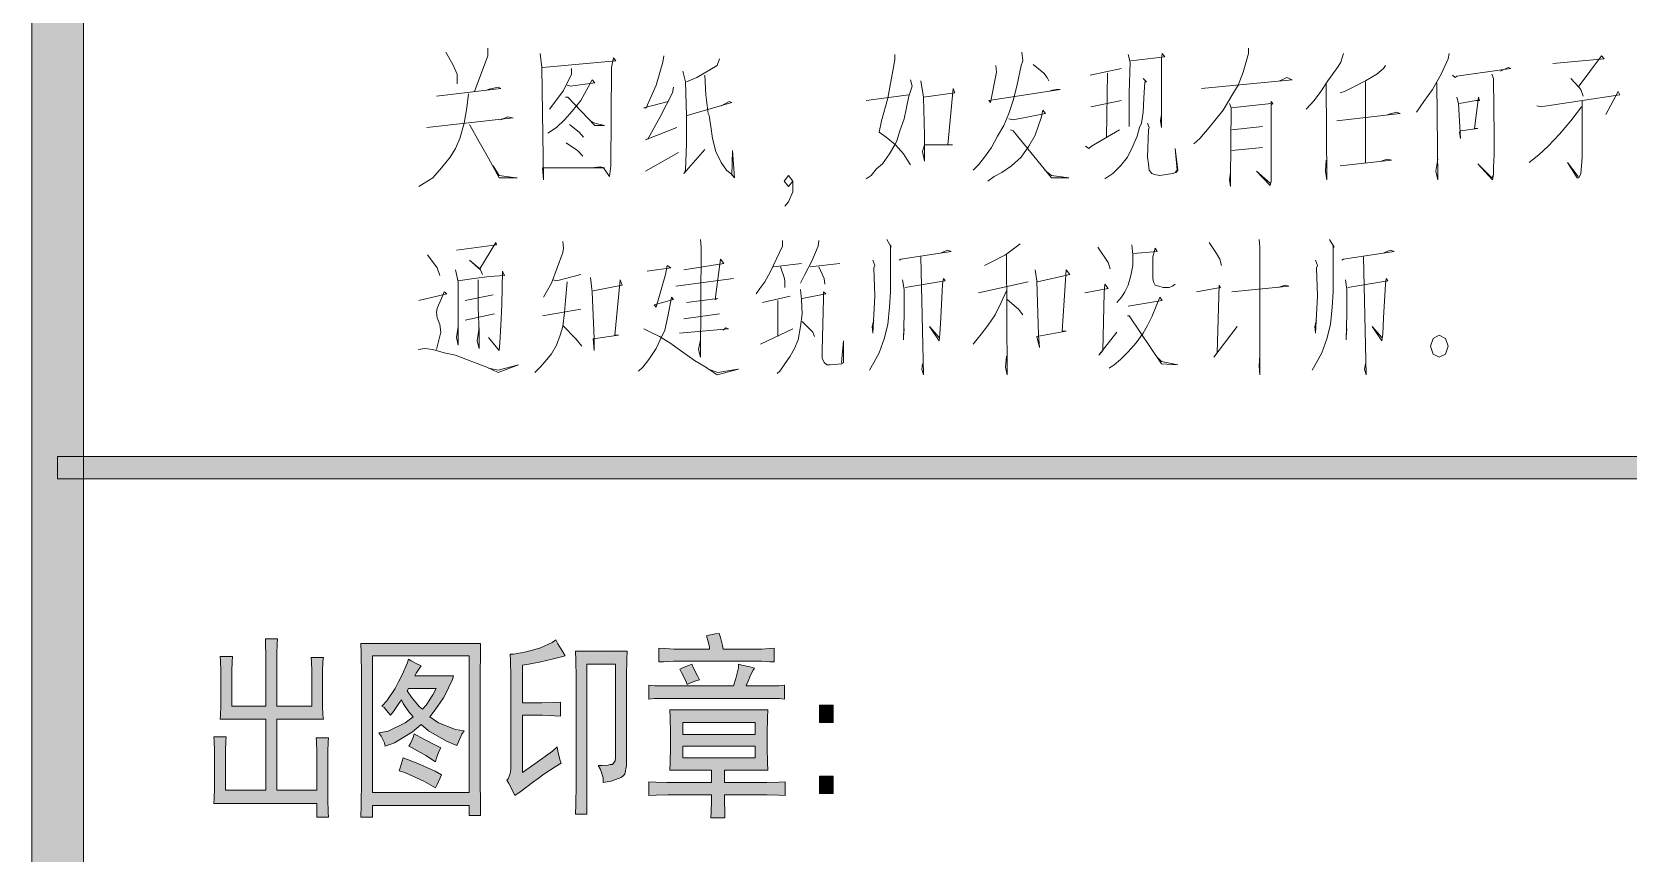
# Model space of a CAD drawing. Header units: millimetres. Extents: x 0 to 586, y 0 to 414.
# Drawn here: x 541.05 to 562.39, y 288.9 to 299.88 of the extents above; entities that cross this region are included whole.
import ezdxf

# ---------------------------------------------------------------- set-up
doc = ezdxf.new("R2010")
doc.units = ezdxf.units.MM

msp = doc.modelspace()

# ---------------------------------------------------------------- hatches: boundary and pattern name
h = msp.add_hatch(color=0)
h.dxf.hatch_style = 2
h.paths.add_polyline_path([(541.736139, 9.860139), (541.048222, 9.860139), (541.048222, 404.223361), (541.736139, 404.223361)])
h = msp.add_hatch(color=0)
h.dxf.hatch_style = 2
h.paths.add_polyline_path([(541.390417, 293.906222), (541.390417, 294.202556), (575.772139, 294.202556), (575.772139, 293.906222)])
h = msp.add_hatch(color=0)
h.dxf.hatch_style = 2
h.paths.add_polyline_path([(550.238083, 291.838944), (550.255722, 291.7825), (550.283944, 291.676667), (550.291, 291.630806), (550.749611, 291.630806), (550.802528, 291.630806), (550.915417, 291.637861), (550.971861, 291.641389), (550.971861, 291.457944), (550.915417, 291.461472), (550.806056, 291.468528), (550.756667, 291.468528), (549.694806, 291.468528), (549.627778, 291.468528), (549.493722, 291.461472), (549.43375, 291.457944), (549.43375, 291.641389), (549.511361, 291.637861), (549.638361, 291.630806), (549.68775, 291.630806), (550.107556, 291.630806), (550.107556, 291.659028), (550.086389, 291.743694), (550.06875, 291.807194), (550.1005, 291.817778), (550.188694, 291.831889)])
h = msp.add_hatch(color=0)
h.dxf.hatch_style = 2
h.paths.add_polyline_path([(543.729333, 291.5285), (543.725806, 291.461472), (543.722278, 291.338), (543.722278, 291.281556), (543.722278, 290.868806), (544.177361, 290.868806), (544.177361, 291.475583), (544.177361, 291.549667), (544.173833, 291.694306), (544.170306, 291.764861), (544.332583, 291.764861), (544.329056, 291.704889), (544.325528, 291.56025), (544.325528, 291.475583), (544.325528, 290.868806), (544.791194, 290.868806), (544.791194, 291.249806), (544.791194, 291.330944), (544.787667, 291.468528), (544.784139, 291.517917), (544.946417, 291.517917), (544.939361, 291.468528), (544.935833, 291.327417), (544.935833, 291.239222), (544.935833, 290.960528), (544.935833, 290.879389), (544.939361, 290.745333), (544.946417, 290.692417), (544.325528, 290.692417), (544.325528, 289.743444), (544.858222, 289.743444), (544.858222, 290.177361), (544.858222, 290.254972), (544.854694, 290.389028), (544.851167, 290.445472), (545.013444, 290.445472), (545.009917, 290.389028), (545.006389, 290.2585), (545.006389, 290.187944), (545.006389, 289.722278), (545.006389, 289.619972), (545.009917, 289.450639), (545.013444, 289.383611), (544.858222, 289.383611), (544.858222, 289.567056), (543.482389, 289.567056), (543.485917, 289.630556), (543.489444, 289.778722), (543.489444, 289.866917), (543.489444, 290.177361), (543.489444, 290.265556), (543.485917, 290.403139), (543.482389, 290.456056), (543.644667, 290.456056), (543.641139, 290.403139), (543.637611, 290.265556), (543.637611, 290.177361), (543.637611, 289.743444), (544.177361, 289.743444), (544.177361, 290.692417), (543.567056, 290.692417), (543.570583, 290.745333), (543.574111, 290.872333), (543.574111, 290.949944), (543.574111, 291.270972), (543.574111, 291.338), (543.570583, 291.468528), (543.567056, 291.5285)])
h = msp.add_hatch(color=0)
h.paths.add_polyline_path([(547.048972, 291.704889), (547.045444, 291.574361), (547.041917, 291.292139), (547.041917, 291.136917), (547.041917, 290.032722), (547.041917, 289.873972), (547.045444, 289.556472), (547.048972, 289.404778), (546.89375, 289.404778), (546.89375, 289.538833), (545.602583, 289.538833), (545.602583, 289.383611), (545.447361, 289.383611), (545.450889, 289.542361), (545.454417, 289.873972), (545.454417, 290.043306), (545.454417, 291.136917), (545.454417, 291.285083), (545.450889, 291.570833), (545.447361, 291.704889)])
h.paths.add_polyline_path([(546.89375, 289.711694), (546.89375, 291.539083), (545.602583, 291.539083), (545.602583, 289.711694)])
h = msp.add_hatch(color=0)
h.dxf.hatch_style = 2
h.paths.add_polyline_path([(548.124944, 290.103278), (548.047333, 290.057417), (547.895639, 289.958639), (547.818028, 289.902194), (547.743944, 289.849278), (547.588722, 289.732861), (547.507583, 289.672889), (547.479361, 289.729333), (547.426444, 289.831639), (547.398222, 289.8775), (547.415861, 289.895139), (547.444083, 289.965694), (547.451139, 290.022139), (547.451139, 291.105167), (547.451139, 291.256861), (547.447611, 291.482639), (547.444083, 291.56025), (547.486417, 291.56025), (547.634583, 291.588472), (547.740417, 291.616694), (547.849778, 291.644917), (548.005, 291.715472), (548.054389, 291.754278), (548.082611, 291.697833), (548.146111, 291.592), (548.177861, 291.539083), (548.128472, 291.524972), (548.005, 291.493222), (547.927389, 291.475583), (547.853306, 291.461472), (547.691028, 291.429722), (547.606361, 291.415611), (547.606361, 290.911139), (547.793333, 290.911139), (547.867417, 290.911139), (548.029694, 290.914667), (548.117889, 290.921722), (548.117889, 290.73475), (548.03675, 290.738278), (547.874472, 290.745333), (547.793333, 290.745333), (547.606361, 290.745333), (547.606361, 289.979806), (547.775694, 290.096222), (548.008528, 290.265556), (548.072028, 290.322), (548.079083, 290.265556), (548.107306, 290.156194)])
h = msp.add_hatch(color=0)
h.dxf.hatch_style = 2
h.paths.add_polyline_path([(549.006889, 291.602583), (549.003361, 291.493222), (548.999833, 291.2745), (548.999833, 291.168667), (548.999833, 290.166778), (548.999833, 290.075056), (548.975139, 289.958639), (548.950444, 289.933944), (548.92575, 289.912778), (548.795222, 289.866917), (548.689389, 289.84575), (548.685861, 289.90925), (548.650583, 290.022139), (548.618833, 290.075056), (548.67175, 290.075056), (548.752889, 290.078583), (548.781111, 290.085639), (548.812861, 290.089167), (548.848139, 290.135028), (548.851667, 290.177361), (548.851667, 291.426194), (548.467139, 291.426194), (548.467139, 289.422417), (548.318972, 289.422417), (548.3225, 289.552944), (548.326028, 289.821056), (548.326028, 289.962167), (548.326028, 291.136917), (548.326028, 291.249806), (548.3225, 291.482639), (548.318972, 291.602583)])
h = msp.add_hatch(color=0)
h.paths.add_polyline_path([(546.251694, 291.405028), (546.230528, 291.373278), (546.188194, 291.30625), (546.167028, 291.270972), (546.685611, 291.270972), (546.6715, 291.225111), (546.618583, 291.112222), (546.586833, 291.045194), (546.551556, 290.978167), (546.442194, 290.815889), (546.368111, 290.724167), (546.484528, 290.646556), (546.713833, 290.554833), (546.826722, 290.537194), (546.7985, 290.491333), (546.752639, 290.392556), (546.731472, 290.343167), (546.590361, 290.399611), (546.350472, 290.537194), (546.251694, 290.621861), (546.138806, 290.523083), (545.898917, 290.378444), (545.771917, 290.332583), (545.761333, 290.378444), (545.719, 290.466639), (545.68725, 290.508972), (545.810722, 290.533667), (546.040028, 290.643028), (546.145861, 290.724167), (546.089417, 290.791194), (546.011806, 290.904083), (545.990639, 290.949944), (545.955361, 290.900556), (545.881278, 290.794722), (545.842472, 290.745333), (545.81425, 290.784139), (545.757806, 290.847639), (545.726056, 290.868806), (545.793083, 290.939361), (545.905972, 291.101639), (545.951833, 291.193361), (545.997694, 291.285083), (546.064722, 291.436778), (546.082361, 291.49675), (546.121167, 291.472056), (546.205833, 291.426194)])
h.paths.add_polyline_path([(546.06825, 291.073417), (546.124694, 290.98875), (546.227, 290.86175), (546.269333, 290.826472), (546.318722, 290.879389), (546.410444, 291.016972), (546.452778, 291.105167), (546.082361, 291.105167)])
h = msp.add_hatch(color=0)
h.dxf.hatch_style = 2
h.paths.add_polyline_path([(550.809583, 291.136917), (550.887194, 291.136917), (551.038889, 291.140444), (551.112972, 291.1475), (551.112972, 290.960528), (551.038889, 290.967583), (550.887194, 290.971111), (550.809583, 290.971111), (549.596028, 290.971111), (549.521944, 290.971111), (549.373778, 290.967583), (549.299694, 290.960528), (549.299694, 291.1475), (549.377306, 291.140444), (549.525472, 291.136917), (549.596028, 291.136917), (550.432111, 291.136917), (550.460333, 291.235694), (550.495611, 291.380333), (550.499139, 291.426194), (550.541472, 291.415611), (550.647306, 291.390917), (550.710806, 291.373278), (550.693167, 291.348583), (550.661417, 291.288611), (550.647306, 291.256861), (550.633194, 291.221583), (550.6085, 291.161611), (550.601444, 291.136917)])
h = msp.add_hatch(color=0)
h.dxf.hatch_style = 2
h.paths.add_polyline_path([(549.712444, 291.362694), (549.747722, 291.380333), (549.828861, 291.408556), (549.874722, 291.426194), (549.895889, 291.373278), (549.948806, 291.270972), (549.9735, 291.218056), (549.927639, 291.203944), (549.8465, 291.172194), (549.811222, 291.158083), (549.786528, 291.214528), (549.733611, 291.316833)])
h = msp.add_hatch(color=0)
h.paths.add_polyline_path([(550.887194, 290.815889), (550.883667, 290.710056), (550.880139, 290.501917), (550.880139, 290.403139), (550.880139, 290.311417), (550.883667, 290.113861), (550.887194, 290.011556), (550.308639, 290.011556), (550.308639, 289.84575), (550.802528, 289.84575), (550.876611, 289.84575), (551.035361, 289.852806), (551.120028, 289.856333), (551.120028, 289.672889), (551.038889, 289.676417), (550.880139, 289.683472), (550.802528, 289.683472), (550.308639, 289.683472), (550.308639, 289.605861), (550.312167, 289.450639), (550.315694, 289.373028), (550.128722, 289.373028), (550.13225, 289.450639), (550.135778, 289.605861), (550.135778, 289.683472), (549.610139, 289.683472), (549.550167, 289.683472), (549.394944, 289.676417), (549.299694, 289.672889), (549.299694, 289.856333), (549.391417, 289.852806), (549.539583, 289.84575), (549.603083, 289.84575), (550.135778, 289.84575), (550.135778, 290.011556), (549.578389, 290.011556), (549.581917, 290.113861), (549.588972, 290.314944), (549.588972, 290.413722), (549.588972, 290.5125), (549.581917, 290.713583), (549.578389, 290.815889)])
h.paths.add_polyline_path([(550.717861, 290.487806), (550.717861, 290.650083), (549.75125, 290.650083), (549.75125, 290.487806)])
h.paths.add_polyline_path([(550.717861, 290.177361), (550.717861, 290.332583), (549.75125, 290.332583), (549.75125, 290.177361)])
h = msp.add_hatch(color=0)
h.dxf.hatch_style = 2
h.paths.add_polyline_path([(551.762083, 290.650083), (551.582167, 290.650083), (551.582167, 290.879389), (551.762083, 290.879389)])
h = msp.add_hatch(color=0)
h.dxf.hatch_style = 2
h.paths.add_polyline_path([(546.159972, 290.498389), (546.2905, 290.424306), (546.470417, 290.332583), (546.516278, 290.311417), (546.495111, 290.269083), (546.459833, 290.177361), (546.445722, 290.124444), (546.315194, 290.209111), (546.135278, 290.311417), (546.089417, 290.332583), (546.110583, 290.367861), (546.145861, 290.449)])
h = msp.add_hatch(color=0)
h.dxf.hatch_style = 2
h.paths.add_polyline_path([(546.011806, 290.177361), (546.184667, 290.110333), (546.438667, 289.997444), (546.523333, 289.951583), (546.505694, 289.90925), (546.466889, 289.821056), (546.445722, 289.775194), (546.286972, 289.863389), (546.043556, 289.976278), (545.958889, 290.000972), (545.973, 290.043306), (546.001222, 290.1315)])
h = msp.add_hatch(color=0)
h.dxf.hatch_style = 2
h.paths.add_polyline_path([(551.762083, 289.701111), (551.582167, 289.701111), (551.582167, 289.930417), (551.762083, 289.930417)])

# ---------------------------------------------------------------- linework, layer by layer
at = {"color": 0, "lineweight": 0}
for points in [[(541.736139, 9.860139), (541.048222, 9.860139), (541.048222, 404.223361), (541.736139, 404.223361)], [(559.985333, 295.677167), (559.953583, 295.779472), (559.868917, 295.821806), (559.787778, 295.779472), (559.7525, 295.677167), (559.787778, 295.571333), (559.868917, 295.529), (559.953583, 295.571333)], [(541.390417, 293.906222), (541.390417, 294.202556), (575.772139, 294.202556), (575.772139, 293.906222)], [(550.238083, 291.838944), (550.255722, 291.7825), (550.283944, 291.676667), (550.291, 291.630806), (550.749611, 291.630806), (550.802528, 291.630806), (550.915417, 291.637861), (550.971861, 291.641389), (550.971861, 291.457944), (550.915417, 291.461472), (550.806056, 291.468528), (550.756667, 291.468528), (549.694806, 291.468528), (549.627778, 291.468528), (549.493722, 291.461472), (549.43375, 291.457944), (549.43375, 291.641389), (549.511361, 291.637861), (549.638361, 291.630806), (549.68775, 291.630806), (550.107556, 291.630806), (550.107556, 291.659028), (550.086389, 291.743694), (550.06875, 291.807194), (550.1005, 291.817778), (550.188694, 291.831889)], [(543.729333, 291.5285), (543.725806, 291.461472), (543.722278, 291.338), (543.722278, 291.281556), (543.722278, 290.868806), (544.177361, 290.868806), (544.177361, 291.475583), (544.177361, 291.549667), (544.173833, 291.694306), (544.170306, 291.764861), (544.332583, 291.764861), (544.329056, 291.704889), (544.325528, 291.56025), (544.325528, 291.475583), (544.325528, 290.868806), (544.791194, 290.868806), (544.791194, 291.249806), (544.791194, 291.330944), (544.787667, 291.468528), (544.784139, 291.517917), (544.946417, 291.517917), (544.939361, 291.468528), (544.935833, 291.327417), (544.935833, 291.239222), (544.935833, 290.960528), (544.935833, 290.879389), (544.939361, 290.745333), (544.946417, 290.692417), (544.325528, 290.692417), (544.325528, 289.743444), (544.858222, 289.743444), (544.858222, 290.177361), (544.858222, 290.254972), (544.854694, 290.389028), (544.851167, 290.445472), (545.013444, 290.445472), (545.009917, 290.389028), (545.006389, 290.2585), (545.006389, 290.187944), (545.006389, 289.722278), (545.006389, 289.619972), (545.009917, 289.450639), (545.013444, 289.383611), (544.858222, 289.383611), (544.858222, 289.567056), (543.482389, 289.567056), (543.485917, 289.630556), (543.489444, 289.778722), (543.489444, 289.866917), (543.489444, 290.177361), (543.489444, 290.265556), (543.485917, 290.403139), (543.482389, 290.456056), (543.644667, 290.456056), (543.641139, 290.403139), (543.637611, 290.265556), (543.637611, 290.177361), (543.637611, 289.743444), (544.177361, 289.743444), (544.177361, 290.692417), (543.567056, 290.692417), (543.570583, 290.745333), (543.574111, 290.872333), (543.574111, 290.949944), (543.574111, 291.270972), (543.574111, 291.338), (543.570583, 291.468528), (543.567056, 291.5285)], [(547.048972, 291.704889), (547.045444, 291.574361), (547.041917, 291.292139), (547.041917, 291.136917), (547.041917, 290.032722), (547.041917, 289.873972), (547.045444, 289.556472), (547.048972, 289.404778), (546.89375, 289.404778), (546.89375, 289.538833), (545.602583, 289.538833), (545.602583, 289.383611), (545.447361, 289.383611), (545.450889, 289.542361), (545.454417, 289.873972), (545.454417, 290.043306), (545.454417, 291.136917), (545.454417, 291.285083), (545.450889, 291.570833), (545.447361, 291.704889)], [(548.124944, 290.103278), (548.047333, 290.057417), (547.895639, 289.958639), (547.818028, 289.902194), (547.743944, 289.849278), (547.588722, 289.732861), (547.507583, 289.672889), (547.479361, 289.729333), (547.426444, 289.831639), (547.398222, 289.8775), (547.415861, 289.895139), (547.444083, 289.965694), (547.451139, 290.022139), (547.451139, 291.105167), (547.451139, 291.256861), (547.447611, 291.482639), (547.444083, 291.56025), (547.486417, 291.56025), (547.634583, 291.588472), (547.740417, 291.616694), (547.849778, 291.644917), (548.005, 291.715472), (548.054389, 291.754278), (548.082611, 291.697833), (548.146111, 291.592), (548.177861, 291.539083), (548.128472, 291.524972), (548.005, 291.493222), (547.927389, 291.475583), (547.853306, 291.461472), (547.691028, 291.429722), (547.606361, 291.415611), (547.606361, 290.911139), (547.793333, 290.911139), (547.867417, 290.911139), (548.029694, 290.914667), (548.117889, 290.921722), (548.117889, 290.73475), (548.03675, 290.738278), (547.874472, 290.745333), (547.793333, 290.745333), (547.606361, 290.745333), (547.606361, 289.979806), (547.775694, 290.096222), (548.008528, 290.265556), (548.072028, 290.322), (548.079083, 290.265556), (548.107306, 290.156194)], [(549.006889, 291.602583), (549.003361, 291.493222), (548.999833, 291.2745), (548.999833, 291.168667), (548.999833, 290.166778), (548.999833, 290.075056), (548.975139, 289.958639), (548.950444, 289.933944), (548.92575, 289.912778), (548.795222, 289.866917), (548.689389, 289.84575), (548.685861, 289.90925), (548.650583, 290.022139), (548.618833, 290.075056), (548.67175, 290.075056), (548.752889, 290.078583), (548.781111, 290.085639), (548.812861, 290.089167), (548.848139, 290.135028), (548.851667, 290.177361), (548.851667, 291.426194), (548.467139, 291.426194), (548.467139, 289.422417), (548.318972, 289.422417), (548.3225, 289.552944), (548.326028, 289.821056), (548.326028, 289.962167), (548.326028, 291.136917), (548.326028, 291.249806), (548.3225, 291.482639), (548.318972, 291.602583)], [(546.89375, 289.711694), (546.89375, 291.539083), (545.602583, 291.539083), (545.602583, 289.711694)], [(546.251694, 291.405028), (546.230528, 291.373278), (546.188194, 291.30625), (546.167028, 291.270972), (546.685611, 291.270972), (546.6715, 291.225111), (546.618583, 291.112222), (546.586833, 291.045194), (546.551556, 290.978167), (546.442194, 290.815889), (546.368111, 290.724167), (546.484528, 290.646556), (546.713833, 290.554833), (546.826722, 290.537194), (546.7985, 290.491333), (546.752639, 290.392556), (546.731472, 290.343167), (546.590361, 290.399611), (546.350472, 290.537194), (546.251694, 290.621861), (546.138806, 290.523083), (545.898917, 290.378444), (545.771917, 290.332583), (545.761333, 290.378444), (545.719, 290.466639), (545.68725, 290.508972), (545.810722, 290.533667), (546.040028, 290.643028), (546.145861, 290.724167), (546.089417, 290.791194), (546.011806, 290.904083), (545.990639, 290.949944), (545.955361, 290.900556), (545.881278, 290.794722), (545.842472, 290.745333), (545.81425, 290.784139), (545.757806, 290.847639), (545.726056, 290.868806), (545.793083, 290.939361), (545.905972, 291.101639), (545.951833, 291.193361), (545.997694, 291.285083), (546.064722, 291.436778), (546.082361, 291.49675), (546.121167, 291.472056), (546.205833, 291.426194)], [(550.809583, 291.136917), (550.887194, 291.136917), (551.038889, 291.140444), (551.112972, 291.1475), (551.112972, 290.960528), (551.038889, 290.967583), (550.887194, 290.971111), (550.809583, 290.971111), (549.596028, 290.971111), (549.521944, 290.971111), (549.373778, 290.967583), (549.299694, 290.960528), (549.299694, 291.1475), (549.377306, 291.140444), (549.525472, 291.136917), (549.596028, 291.136917), (550.432111, 291.136917), (550.460333, 291.235694), (550.495611, 291.380333), (550.499139, 291.426194), (550.541472, 291.415611), (550.647306, 291.390917), (550.710806, 291.373278), (550.693167, 291.348583), (550.661417, 291.288611), (550.647306, 291.256861), (550.633194, 291.221583), (550.6085, 291.161611), (550.601444, 291.136917)], [(549.712444, 291.362694), (549.747722, 291.380333), (549.828861, 291.408556), (549.874722, 291.426194), (549.895889, 291.373278), (549.948806, 291.270972), (549.9735, 291.218056), (549.927639, 291.203944), (549.8465, 291.172194), (549.811222, 291.158083), (549.786528, 291.214528), (549.733611, 291.316833)], [(546.06825, 291.073417), (546.124694, 290.98875), (546.227, 290.86175), (546.269333, 290.826472), (546.318722, 290.879389), (546.410444, 291.016972), (546.452778, 291.105167), (546.082361, 291.105167)], [(550.887194, 290.815889), (550.883667, 290.710056), (550.880139, 290.501917), (550.880139, 290.403139), (550.880139, 290.311417), (550.883667, 290.113861), (550.887194, 290.011556), (550.308639, 290.011556), (550.308639, 289.84575), (550.802528, 289.84575), (550.876611, 289.84575), (551.035361, 289.852806), (551.120028, 289.856333), (551.120028, 289.672889), (551.038889, 289.676417), (550.880139, 289.683472), (550.802528, 289.683472), (550.308639, 289.683472), (550.308639, 289.605861), (550.312167, 289.450639), (550.315694, 289.373028), (550.128722, 289.373028), (550.13225, 289.450639), (550.135778, 289.605861), (550.135778, 289.683472), (549.610139, 289.683472), (549.550167, 289.683472), (549.394944, 289.676417), (549.299694, 289.672889), (549.299694, 289.856333), (549.391417, 289.852806), (549.539583, 289.84575), (549.603083, 289.84575), (550.135778, 289.84575), (550.135778, 290.011556), (549.578389, 290.011556), (549.581917, 290.113861), (549.588972, 290.314944), (549.588972, 290.413722), (549.588972, 290.5125), (549.581917, 290.713583), (549.578389, 290.815889)], [(551.762083, 290.650083), (551.582167, 290.650083), (551.582167, 290.879389), (551.762083, 290.879389)], [(550.717861, 290.487806), (550.717861, 290.650083), (549.75125, 290.650083), (549.75125, 290.487806)], [(546.159972, 290.498389), (546.2905, 290.424306), (546.470417, 290.332583), (546.516278, 290.311417), (546.495111, 290.269083), (546.459833, 290.177361), (546.445722, 290.124444), (546.315194, 290.209111), (546.135278, 290.311417), (546.089417, 290.332583), (546.110583, 290.367861), (546.145861, 290.449)], [(550.717861, 290.177361), (550.717861, 290.332583), (549.75125, 290.332583), (549.75125, 290.177361)], [(546.011806, 290.177361), (546.184667, 290.110333), (546.438667, 289.997444), (546.523333, 289.951583), (546.505694, 289.90925), (546.466889, 289.821056), (546.445722, 289.775194), (546.286972, 289.863389), (546.043556, 289.976278), (545.958889, 290.000972), (545.973, 290.043306), (546.001222, 290.1315)], [(551.762083, 289.701111), (551.582167, 289.701111), (551.582167, 289.930417), (551.762083, 289.930417)]]:
    msp.add_lwpolyline(points, close=True, dxfattribs=at)
for points in [[(546.583306, 299.603583), (546.678556, 299.441306), (546.735, 299.310778), (546.735, 299.18025)], [(547.144222, 299.660028), (547.144222, 299.557722), (546.967833, 299.077944)], [(547.842722, 299.589472), (547.867417, 299.398972), (547.888583, 297.899667), (547.878, 298.058417), (548.707028, 298.058417), (548.647056, 298.072528), (548.530639, 298.058417)], [(547.878, 299.398972), (548.858722, 299.487167), (548.823444, 299.5295), (548.79875, 299.398972), (548.788167, 298.086639), (548.774056, 297.942), (548.692917, 298.058417)], [(549.49725, 299.557722), (549.486667, 299.469528), (549.394944, 299.166139), (549.264417, 298.859222), (549.229139, 298.859222), (549.557222, 298.947417)], [(550.245139, 299.515389), (550.209861, 299.427194), (549.94175, 299.268444), (549.800639, 299.208472)], [(552.587583, 299.571833), (552.587583, 299.501278), (552.492333, 298.98975), (552.411194, 298.686361), (552.375917, 298.538194), (552.471167, 298.467639), (552.598167, 298.365333), (552.704, 298.248917), (552.749861, 298.174833), (552.795722, 298.10075)], [(554.287972, 299.603583), (554.298556, 299.487167), (554.277389, 299.427194), (554.217417, 299.152028), (554.171556, 298.961528), (554.111583, 298.785139), (554.044556, 298.626389), (553.959889, 298.48175), (553.87875, 298.333583), (553.787028, 298.203056), (553.705889, 298.10075), (553.635333, 298.030194)], [(555.709667, 299.571833), (555.734361, 299.469528), (555.72025, 299.063833), (555.72025, 298.612278), (555.72025, 298.686361), (555.72025, 298.802778)], [(555.744944, 299.487167), (556.200028, 299.543611), (556.16475, 299.589472), (556.154167, 299.515389), (556.154167, 298.785139), (556.154167, 298.598167), (556.140056, 298.686361), (556.154167, 298.771028)], [(557.318333, 299.660028), (557.318333, 299.589472), (557.247778, 299.339), (557.177222, 299.166139), (557.106667, 299.049722), (556.979667, 298.831), (556.792694, 298.598167), (556.665694, 298.45), (556.584556, 298.379444)], [(558.588333, 299.589472), (558.553056, 299.469528), (558.517778, 299.413083), (558.380194, 299.222583), (558.284944, 299.077944), (558.193222, 298.961528), (558.087389, 298.845111)], [(559.999444, 299.589472), (559.985333, 299.515389), (559.893611, 299.310778), (559.777194, 299.106167), (559.660778, 298.947417), (559.565528, 298.802778)], [(561.385861, 299.455417), (562.073778, 299.515389), (562.0385, 299.557722), (561.724528, 299.137917)], [(548.262528, 299.384861), (548.262528, 299.310778), (548.156694, 299.092056), (548.029694, 298.919194), (547.969722, 298.845111)], [(549.754778, 299.353111), (549.790056, 299.208472), (549.800639, 298.756917), (549.800639, 298.379444), (549.790056, 298.030194), (549.765361, 297.984333), (550.047583, 298.305361)], [(550.047583, 299.296667), (550.058167, 299.035611), (550.093444, 298.785139), (550.104028, 298.756917), (550.128722, 298.612278), (550.149889, 298.45), (550.19575, 298.277139), (550.266306, 298.1325), (550.336861, 298.030194), (550.407417, 297.970222), (550.442694, 297.927889), (550.418, 298.29125), (550.407417, 297.956111)], [(553.938722, 299.427194), (553.949306, 299.339), (553.868167, 298.933306), (553.843472, 298.961528), (554.7995, 299.106167), (554.743056, 299.106167), (554.6725, 299.092056)], [(554.439667, 299.441306), (554.580778, 299.324889), (554.626639, 299.268444), (554.647806, 299.222583)], [(555.617944, 299.384861), (555.198139, 299.296667)], [(555.430972, 299.324889), (555.416861, 298.467639)], [(556.690389, 299.120278), (557.900417, 299.236694), (557.829861, 299.268444)], [(557.829861, 299.268444), (557.738139, 299.222583)], [(559.14925, 299.427194), (559.124556, 299.384861), (559.032833, 299.310778), (558.881139, 299.222583), (558.715333, 299.137917), (558.598917, 299.077944), (558.542472, 299.063833)], [(560.045306, 299.296667), (560.080583, 299.268444), (560.10175, 299.282556), (560.824944, 299.384861), (560.789667, 299.398972), (560.687361, 299.353111)], [(560.570944, 299.310778), (560.592111, 299.254333), (560.602694, 298.48175), (560.602694, 298.234806), (560.592111, 298.072528), (560.592111, 297.970222), (560.581528, 297.899667), (560.383972, 298.114861), (560.570944, 297.927889), (560.592111, 297.970222)], [(546.886694, 299.049722), (546.865528, 298.859222), (546.83025, 298.654611), (546.770278, 298.45), (546.713833, 298.319472), (546.643278, 298.203056), (546.526861, 298.058417), (546.410444, 297.927889), (546.294028, 297.853806), (546.223472, 297.811472)], [(546.456306, 299.017972), (547.317083, 299.120278), (547.285333, 299.137917), (547.144222, 299.106167)], [(548.206083, 299.166139), (548.251944, 299.152028), (548.5765, 299.194361), (548.541222, 299.236694), (548.389528, 298.961528), (548.273111, 298.816889), (548.170806, 298.700472), (548.064972, 298.598167), (547.948556, 298.524083)], [(549.627778, 299.137917), (549.613667, 299.063833), (549.451389, 298.742806), (549.289111, 298.45), (549.253833, 298.435889), (549.673639, 298.598167)], [(552.795722, 299.236694), (552.820417, 299.152028), (552.774556, 299.017972), (552.714583, 298.714583), (552.654611, 298.552306), (552.60875, 298.407667), (552.587583, 298.365333), (552.517028, 298.248917), (552.421778, 298.114861), (552.340639, 298.044306), (552.270083, 297.956111), (552.203056, 297.913778)], [(552.936833, 299.222583), (552.972111, 299.003861), (552.982694, 298.495861), (552.982694, 298.146611), (552.958, 298.277139), (552.982694, 298.365333), (553.356639, 298.365333), (553.296667, 298.365333), (553.367222, 299.120278), (553.391917, 299.063833), (552.972111, 299.003861)], [(555.907222, 299.254333), (555.953083, 299.208472), (555.931917, 299.208472), (555.917806, 298.98975), (555.907222, 298.802778), (555.886056, 298.654611), (555.861361, 298.598167), (555.826083, 298.48175), (555.769639, 298.351222), (555.699083, 298.203056), (555.603833, 298.086639), (555.501528, 297.984333), (555.395694, 297.913778)], [(558.3555, 299.18025), (558.366083, 297.899667), (558.344917, 298.016083), (558.3555, 298.160722)], [(558.881139, 299.208472), (558.881139, 298.1325)], [(559.833639, 299.194361), (559.84775, 297.899667), (559.823056, 298.016083), (559.84775, 298.174833)], [(561.174194, 298.887444), (561.223583, 298.873333), (562.281917, 299.035611), (562.26075, 299.077944), (562.094944, 298.771028)], [(561.629278, 299.254333), (561.735111, 299.137917), (561.759806, 299.106167), (561.791556, 299.017972)], [(548.181389, 299.003861), (548.216667, 299.003861), (548.5765, 298.626389), (548.707028, 298.626389), (548.5765, 298.654611), (548.520056, 298.686361)], [(549.811222, 298.756917), (550.407417, 298.933306), (550.372139, 298.947417), (550.266306, 298.887444)], [(552.203056, 298.961528), (552.774556, 299.035611)], [(554.111583, 298.714583), (554.171556, 298.700472), (554.601944, 298.785139), (554.566667, 298.831), (554.5455, 298.728694), (554.464361, 298.495861), (554.379694, 298.351222), (554.277389, 298.203056), (554.146861, 298.086639), (554.019861, 297.998444), (553.914028, 297.942), (553.832889, 297.882028)], [(555.208722, 298.873333), (555.617944, 298.961528)], [(557.060806, 298.919194), (557.0855, 298.859222), (557.074917, 297.899667), (557.074917, 297.811472), (557.060806, 297.899667), (557.074917, 297.998444)], [(557.0855, 298.859222), (557.621722, 298.919194), (557.621722, 298.947417), (557.642889, 298.919194), (557.621722, 298.901556), (557.621722, 297.882028), (557.607611, 297.825583), (557.424167, 298.016083), (557.607611, 297.853806)], [(560.10175, 299.003861), (560.126444, 298.919194), (560.151139, 298.45), (560.137028, 298.538194), (560.151139, 298.552306), (560.383972, 298.584056), (560.338111, 298.584056), (560.394556, 299.003861), (560.405139, 298.961528), (560.359278, 298.961528), (560.137028, 298.919194)], [(561.770389, 298.873333), (561.629278, 298.686361), (561.477583, 298.509972), (561.325889, 298.351222), (561.198889, 298.234806), (561.071889, 298.1325)], [(561.780972, 298.961528), (561.780972, 298.203056), (561.770389, 298.086639), (561.759806, 297.984333), (561.735111, 297.927889), (561.710417, 297.927889), (561.583417, 298.1325), (561.724528, 297.942)], [(546.329306, 298.598167), (547.482889, 298.728694)], [(546.900806, 298.6405), (547.027806, 298.407667), (547.154806, 298.188944), (547.295917, 297.927889), (547.539333, 297.927889), (547.518167, 297.927889), (547.295917, 297.956111), (547.214778, 298.086639)], [(547.468778, 298.728694), (547.412333, 298.742806), (547.317083, 298.700472)], [(548.237833, 298.6405), (548.368361, 298.538194), (548.424806, 298.467639)], [(555.967194, 298.654611), (555.988361, 298.598167), (555.977778, 298.566417), (555.967194, 298.203056), (555.977778, 298.114861), (555.988361, 298.030194), (556.023639, 297.984333), (556.058917, 297.970222), (556.129472, 297.956111), (556.302333, 297.984333), (556.351722, 297.998444), (556.372889, 298.030194), (556.337611, 298.319472), (556.362306, 298.030194), (556.337611, 297.998444)], [(558.496611, 298.686361), (559.346806, 298.785139), (559.297417, 298.802778), (559.181, 298.771028)], [(554.136278, 298.566417), (554.171556, 298.552306), (554.683083, 297.927889), (554.915917, 297.927889), (554.683083, 297.956111), (554.591361, 298.030194)], [(555.138167, 298.351222), (555.184028, 298.319472), (555.219306, 298.351222), (555.59325, 298.566417)], [(557.505306, 298.612278), (557.096083, 298.566417)], [(548.191972, 298.393556), (548.343667, 298.29125), (548.414222, 298.217167)], [(549.253833, 298.016083), (549.694806, 298.263028)], [(557.096083, 298.29125), (557.505306, 298.333583)], [(558.542472, 298.086639), (559.230389, 298.160722), (559.170417, 298.174833), (559.089278, 298.146611)], [(551.1165, 297.546889), (551.165889, 297.606861), (551.222333, 297.737389), (551.222333, 297.882028), (551.165889, 297.956111), (551.105917, 297.882028), (551.165889, 297.811472), (551.222333, 297.882028)], [(546.724417, 296.95775), (547.260639, 297.031833), (547.250056, 297.060056), (547.038389, 296.710806), (546.900806, 296.827222), (547.048972, 296.696694), (547.073667, 296.636722)], [(548.146111, 297.074167), (548.156694, 296.985972), (548.146111, 296.929528), (547.994417, 296.520306), (547.888583, 296.329806)], [(549.987611, 297.102389), (549.998194, 297.000083), (549.987611, 295.529), (549.962917, 295.631306), (549.987611, 295.761833)], [(551.08475, 297.088278), (551.08475, 297.014194), (550.918944, 296.664944), (550.848389, 296.534417), (550.781361, 296.446222), (550.731972, 296.375667)], [(551.571583, 297.088278), (551.561, 297.014194), (551.479861, 296.813111), (551.384611, 296.636722), (551.328167, 296.520306)], [(552.48175, 297.102389), (552.538194, 297.000083), (552.527611, 297.031833), (552.527611, 296.724917), (552.527611, 296.710806), (552.527611, 296.403889), (552.517028, 296.199278), (552.492333, 295.966444), (552.446472, 295.775944), (552.375917, 295.588972), (552.305361, 295.458444), (552.248917, 295.356139)], [(552.644028, 296.827222), (552.668722, 296.841333), (553.342528, 296.943639), (553.296667, 296.95775), (553.215528, 296.929528)], [(554.263278, 297.045944), (554.065722, 296.897778), (553.868167, 296.795472), (553.787028, 296.753139)], [(555.300444, 297.000083), (555.441556, 296.795472), (555.46625, 296.710806)], [(555.755528, 297.031833), (555.769639, 296.897778), (555.769639, 296.753139), (555.744944, 296.622611), (555.709667, 296.492083), (555.663806, 296.403889), (555.617944, 296.329806), (555.557972, 296.25925)], [(555.780222, 296.915417), (556.094194, 296.943639), (556.0695, 296.985972), (556.03775, 296.869556), (556.03775, 296.76725), (556.03775, 296.679056), (556.03775, 296.580278), (556.048333, 296.534417), (556.0695, 296.492083), (556.118889, 296.477972), (556.175333, 296.460333), (556.256472, 296.460333), (556.302333, 296.477972), (556.337611, 296.506194)], [(556.792694, 297.060056), (556.887944, 296.915417), (556.933806, 296.841333), (556.954972, 296.753139)], [(557.459444, 297.102389), (557.470028, 297.000083), (557.470028, 295.296167), (557.459444, 295.412583), (557.470028, 295.557222)], [(558.401361, 297.102389), (558.461333, 297.000083), (558.447222, 297.031833), (558.447222, 296.724917), (558.447222, 296.710806), (558.447222, 296.403889), (558.436639, 296.199278), (558.411944, 295.966444), (558.366083, 295.775944), (558.295528, 295.588972), (558.2285, 295.458444), (558.168528, 295.356139)], [(558.563639, 296.827222), (558.588333, 296.841333), (559.265667, 296.943639), (559.216278, 296.95775), (559.135139, 296.929528)], [(546.339889, 296.897778), (546.466889, 296.724917), (546.502167, 296.622611)], [(546.713833, 296.696694), (546.749111, 296.534417), (546.749111, 295.87825), (546.749111, 295.691278), (546.724417, 295.793583), (546.749111, 295.938222)], [(549.275, 296.679056), (549.5925, 296.724917), (549.543111, 296.753139), (549.521944, 296.636722), (549.394944, 296.199278), (549.37025, 296.2275), (549.627778, 296.301583), (549.603083, 296.329806), (549.557222, 296.096972), (549.511361, 295.892361), (549.451389, 295.761833), (549.394944, 295.645417), (549.299694, 295.500778), (549.218556, 295.398472), (549.158583, 295.342028)], [(549.765361, 296.696694), (550.301583, 296.781361), (550.255722, 296.841333), (550.185167, 296.301583), (550.220444, 296.315694), (549.800639, 296.25925)], [(550.964806, 296.739028), (551.33875, 296.781361)], [(551.060056, 296.739028), (551.105917, 296.594389), (551.1165, 296.548528), (551.1165, 296.460333)], [(551.455167, 296.739028), (551.853806, 296.781361)], [(551.571583, 296.739028), (551.642139, 296.580278), (551.652722, 296.506194)], [(552.294778, 296.827222), (552.319472, 296.753139), (552.305361, 296.724917), (552.319472, 296.343917), (552.294778, 295.850028), (552.284194, 295.938222), (552.305361, 296.026417)], [(552.936833, 296.869556), (552.972111, 295.296167), (552.947417, 295.37025), (552.958, 295.440806)], [(554.079833, 296.897778), (554.090417, 295.296167), (554.065722, 295.398472), (554.079833, 295.543111)], [(554.464361, 296.696694), (554.485528, 296.548528), (554.510222, 295.821806), (554.520806, 295.659528), (554.485528, 295.807694), (554.880639, 295.87825), (554.824194, 295.87825), (554.880639, 296.696694), (554.930028, 296.636722), (554.496111, 296.534417)], [(558.214389, 296.827222), (558.239083, 296.753139), (558.2285, 296.724917), (558.239083, 296.343917), (558.214389, 295.850028), (558.203806, 295.938222), (558.2285, 296.026417)], [(558.856444, 296.869556), (558.891722, 295.296167), (558.867028, 295.37025), (558.881139, 295.440806)], [(546.749111, 296.548528), (546.95725, 296.580278), (547.168917, 296.6085), (547.366472, 296.622611), (547.341778, 296.679056), (547.331194, 296.2275), (547.317083, 295.952333), (547.3065, 295.7195), (547.295917, 295.617194), (547.154806, 295.793583)], [(547.017222, 296.562639), (547.017222, 296.199278), (547.027806, 295.850028), (547.027806, 295.835917), (547.027806, 295.645417), (547.003111, 295.747722), (547.027806, 295.924111)], [(548.206083, 296.534417), (548.181389, 296.287472), (548.170806, 296.128722), (548.146111, 295.938222), (548.110833, 295.821806), (548.064972, 295.691278), (547.994417, 295.574861), (547.913278, 295.472556), (547.842722, 295.398472), (547.772167, 295.324389)], [(548.019111, 296.562639), (548.064972, 296.548528), (548.389528, 296.636722)], [(548.520056, 296.594389), (548.541222, 296.403889), (548.565917, 295.775944), (548.565917, 295.617194), (548.555333, 295.775944), (548.890472, 295.821806), (548.844611, 295.821806), (548.915167, 296.562639), (548.939861, 296.492083), (548.555333, 296.418)], [(549.659528, 296.477972), (550.432111, 296.580278)], [(552.689889, 296.562639), (552.714583, 296.432111), (552.714583, 296.111083), (552.704, 295.761833), (552.704, 295.807694), (552.714583, 295.91)], [(552.725167, 296.460333), (553.261389, 296.548528), (553.240222, 296.580278), (553.226111, 296.506194), (553.204944, 296.054639), (553.190833, 295.835917), (553.18025, 295.747722), (553.05325, 295.938222), (553.18025, 295.793583)], [(554.369111, 296.534417), (553.705889, 296.389778)], [(555.127583, 296.389778), (555.441556, 296.446222), (555.395694, 296.506194), (555.385111, 296.389778), (555.371, 295.617194), (555.314556, 295.557222), (555.557972, 295.864139)], [(556.619833, 296.403889), (556.944389, 296.460333), (556.923222, 296.492083), (556.898528, 295.588972), (556.852667, 295.529), (557.166639, 295.938222)], [(557.096083, 296.403889), (557.854556, 296.477972), (557.808694, 296.492083), (557.713444, 296.460333)], [(558.613028, 296.562639), (558.634194, 296.432111), (558.634194, 296.111083), (558.623611, 295.761833), (558.623611, 295.807694), (558.634194, 295.91)], [(558.644778, 296.460333), (559.181, 296.548528), (559.159833, 296.580278), (559.14925, 296.506194), (559.124556, 296.054639), (559.113972, 295.835917), (559.099861, 295.747722), (558.972861, 295.938222), (559.099861, 295.793583)], [(546.223472, 296.287472), (546.597417, 296.375667), (546.562139, 296.403889), (546.526861, 296.315694), (546.466889, 296.185167), (546.456306, 296.128722), (546.466889, 296.054639), (546.502167, 295.966444), (546.516278, 295.864139), (546.481, 295.7195), (546.456306, 295.631306)], [(546.840833, 296.287472), (547.214778, 296.361556)], [(550.816639, 296.25925), (551.187056, 296.343917)], [(551.328167, 296.432111), (551.33875, 296.301583), (551.349333, 296.111083), (551.328167, 295.938222), (551.292889, 295.761833), (551.247028, 295.645417), (551.187056, 295.543111), (551.105917, 295.426694), (551.049472, 295.342028), (551.014194, 295.310278)], [(551.024778, 296.287472), (551.024778, 295.807694)], [(551.349333, 296.315694), (551.666833, 296.375667), (551.631556, 296.403889), (551.631556, 296.315694), (551.617444, 295.617194), (551.617444, 295.514889), (551.642139, 295.458444), (551.677417, 295.426694), (551.723278, 295.426694), (551.874972, 295.440806), (551.899667, 295.458444), (551.899667, 295.747722), (551.874972, 295.458444)], [(554.079833, 296.418), (554.009278, 296.25925), (553.928139, 296.096972), (553.832889, 295.952333), (553.741167, 295.835917), (553.635333, 295.705389)], [(554.090417, 296.301583), (554.242111, 296.171056), (554.298556, 296.096972)], [(555.709667, 296.213389), (556.16475, 296.287472), (556.129472, 296.329806), (556.083611, 296.213389), (556.023639, 296.06875), (555.967194, 295.952333), (555.907222, 295.850028), (555.8155, 295.7195), (555.709667, 295.603083), (555.603833, 295.500778), (555.522694, 295.426694), (555.452139, 295.384361)], [(546.840833, 296.026417), (547.235944, 296.111083)], [(548.389528, 296.171056), (547.878, 296.082861)], [(549.765361, 296.040528), (550.245139, 296.111083)], [(555.699083, 296.082861), (555.72025, 296.082861), (556.154167, 295.440806), (556.372889, 295.426694), (556.154167, 295.472556), (556.094194, 295.529)], [(548.146111, 295.952333), (548.3225, 295.775944), (548.403639, 295.677167)], [(549.229139, 295.91), (549.345556, 295.850028), (549.440806, 295.807694), (549.578389, 295.7195), (549.7195, 295.617194), (549.906472, 295.486667), (550.058167, 295.398472), (550.079333, 295.384361), (550.209861, 295.296167), (550.499139, 295.37025), (550.488556, 295.37025), (550.220444, 295.324389), (550.093444, 295.37025)], [(549.708917, 295.850028), (550.361556, 295.91), (550.326278, 295.924111), (550.291, 295.892361)], [(550.791944, 295.705389), (551.222333, 295.91)], [(551.349333, 296.008778), (551.490444, 295.864139), (551.515139, 295.807694)], [(546.212889, 295.631306), (546.304611, 295.645417), (546.410444, 295.631306), (546.562139, 295.588972), (546.713833, 295.557222), (546.932556, 295.472556), (547.133639, 295.398472), (547.285333, 295.324389), (547.553444, 295.426694), (547.285333, 295.356139), (547.154806, 295.384361)]]:
    msp.add_lwpolyline(points, dxfattribs=at)

doc.saveas('drawing.dxf')
